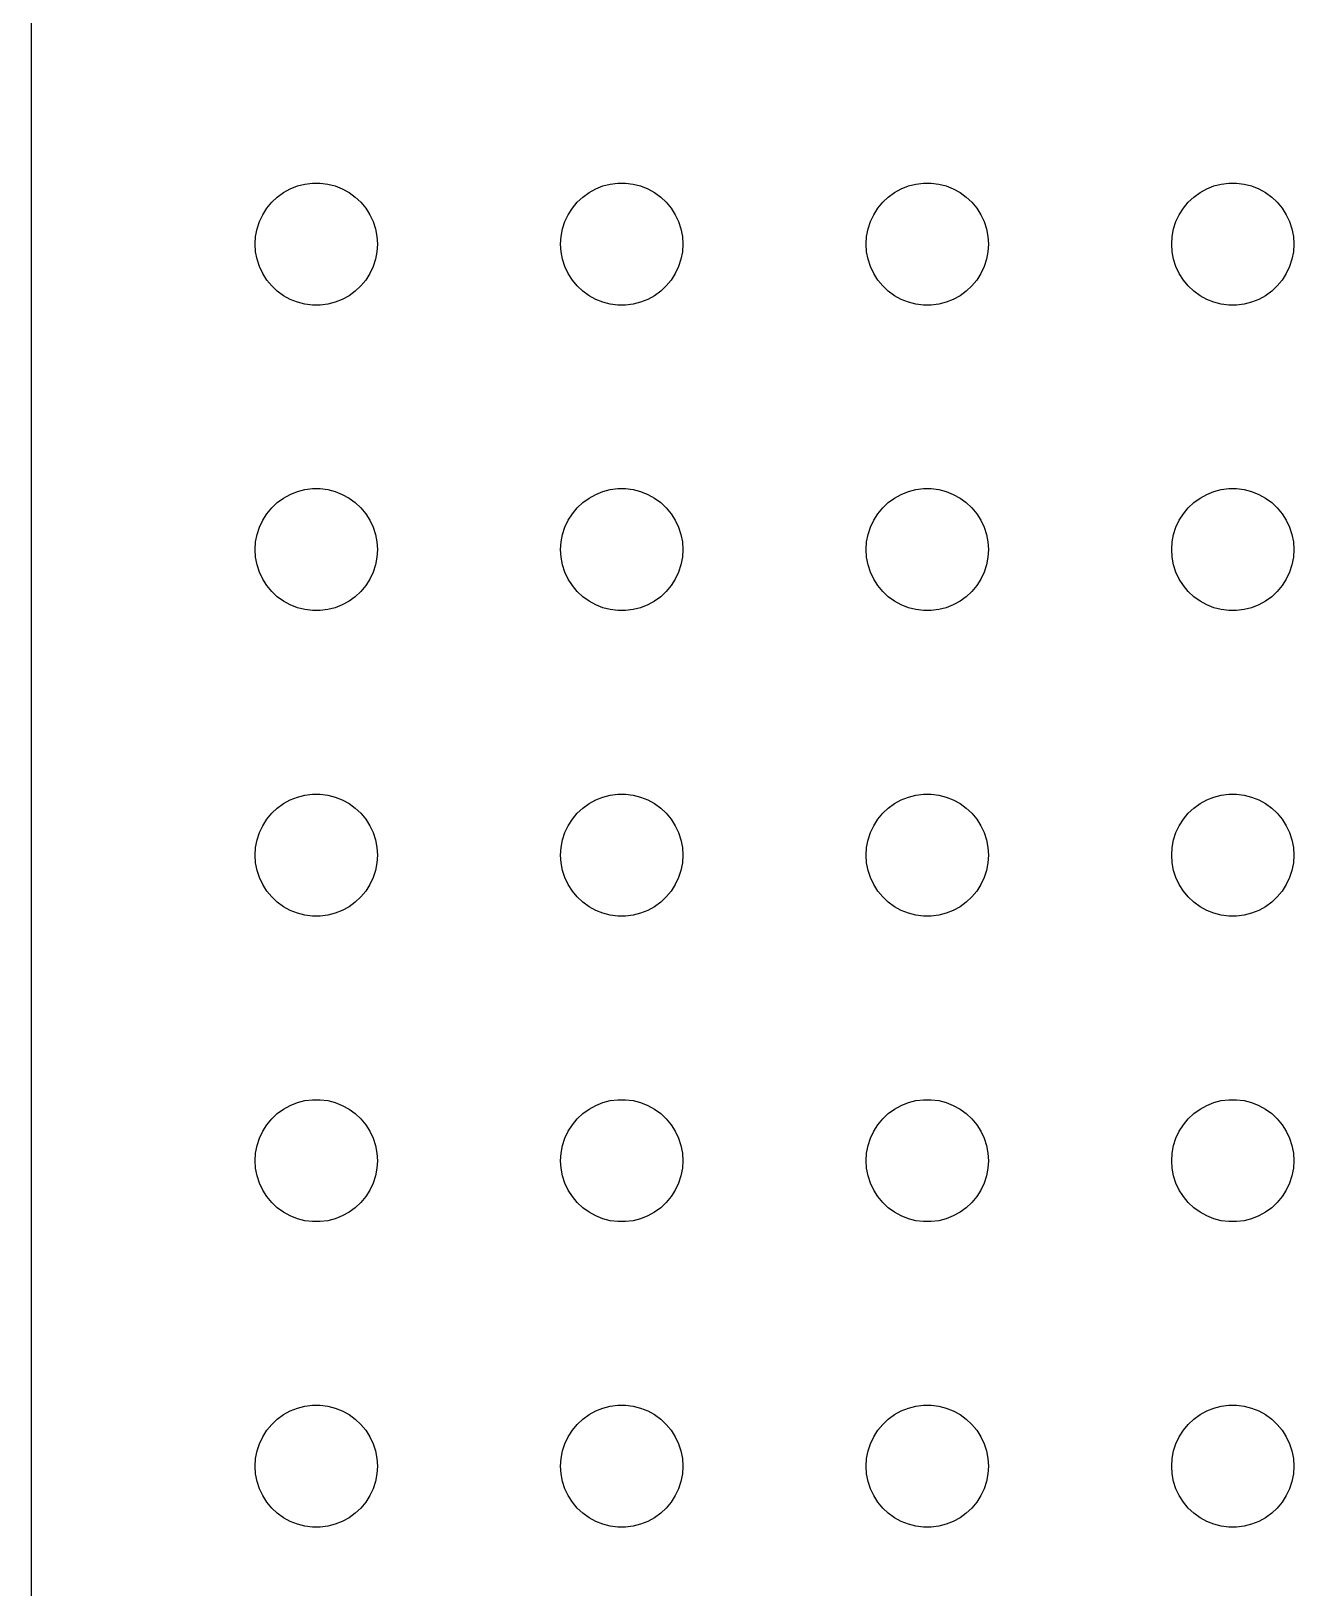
# Model space of a CAD drawing. Header units: metres. Extents: x -74 to 74, y -74 to 74.
# Drawn here: x -74.5 to -43.5, y -2.99 to 35.23 of the extents above; entities that cross this region are included whole.
import ezdxf

# ---------------------------------------------------------------- set-up
doc = ezdxf.new("R2010")
doc.units = ezdxf.units.M

msp = doc.modelspace()

# ---------------------------------------------------------------- linework, layer by layer
for p, q in [((-74.5, 69.5), (-74.5, -69.5)), ((-68.3037, 31.2665), (-68.1387, 31.3572)), ((-68.1387, 31.3572), (-67.9635, 31.4266)), ((-67.9635, 31.4266), (-67.7811, 31.4734)), ((-67.7811, 31.4734), (-67.5942, 31.497)), ((-67.5942, 31.497), (-67.4058, 31.497)), ((-67.4058, 31.497), (-67.2189, 31.4734)), ((-67.2189, 31.4734), (-67.0365, 31.4266)), ((-67.0365, 31.4266), (-66.8613, 31.3572)), ((-66.8613, 31.3572), (-66.6963, 31.2665)), ((-60.8037, 31.2665), (-60.6387, 31.3572)), ((-60.6387, 31.3572), (-60.4635, 31.4266)), ((-60.4635, 31.4266), (-60.2811, 31.4734)), ((-60.2811, 31.4734), (-60.0942, 31.497)), ((-60.0942, 31.497), (-59.9058, 31.497)), ((-59.9058, 31.497), (-59.7189, 31.4734)), ((-59.7189, 31.4734), (-59.5365, 31.4266)), ((-59.5365, 31.4266), (-59.3613, 31.3572)), ((-59.3613, 31.3572), (-59.1963, 31.2665)), ((-53.3037, 31.2665), (-53.1387, 31.3572)), ((-53.1387, 31.3572), (-52.9635, 31.4266)), ((-52.9635, 31.4266), (-52.7811, 31.4734)), ((-52.7811, 31.4734), (-52.5942, 31.497)), ((-52.5942, 31.497), (-52.4058, 31.497)), ((-52.4058, 31.497), (-52.2189, 31.4734)), ((-52.2189, 31.4734), (-52.0365, 31.4266)), ((-52.0365, 31.4266), (-51.8613, 31.3572)), ((-51.8613, 31.3572), (-51.6963, 31.2665)), ((-45.8037, 31.2665), (-45.6387, 31.3572)), ((-45.6387, 31.3572), (-45.4635, 31.4266)), ((-45.4635, 31.4266), (-45.2811, 31.4734)), ((-45.2811, 31.4734), (-45.0942, 31.497)), ((-45.0942, 31.497), (-44.9058, 31.497)), ((-44.9058, 31.497), (-44.7189, 31.4734)), ((-44.7189, 31.4734), (-44.5365, 31.4266)), ((-44.5365, 31.4266), (-44.3613, 31.3572)), ((-44.3613, 31.3572), (-44.1963, 31.2665)), ((-68.7135, 30.8817), (-68.5934, 31.0268)), ((-68.5934, 31.0268), (-68.4561, 31.1558)), ((-68.4561, 31.1558), (-68.3037, 31.2665)), ((-66.6963, 31.2665), (-66.5439, 31.1558)), ((-66.5439, 31.1558), (-66.4065, 31.0268)), ((-66.4065, 31.0268), (-66.2865, 30.8817)), ((-61.2135, 30.8817), (-61.0934, 31.0268)), ((-61.0934, 31.0268), (-60.9561, 31.1558)), ((-60.9561, 31.1558), (-60.8037, 31.2665)), ((-59.1963, 31.2665), (-59.0439, 31.1558)), ((-59.0439, 31.1558), (-58.9065, 31.0268)), ((-58.9065, 31.0268), (-58.7865, 30.8817)), ((-53.7135, 30.8817), (-53.5934, 31.0268)), ((-53.5934, 31.0268), (-53.4561, 31.1558)), ((-53.4561, 31.1558), (-53.3037, 31.2665)), ((-51.6963, 31.2665), (-51.5439, 31.1558)), ((-51.5439, 31.1558), (-51.4065, 31.0268)), ((-51.4065, 31.0268), (-51.2865, 30.8817)), ((-46.2135, 30.8817), (-46.0934, 31.0268)), ((-46.0934, 31.0268), (-45.9561, 31.1558)), ((-45.9561, 31.1558), (-45.8037, 31.2665)), ((-44.1963, 31.2665), (-44.0439, 31.1558)), ((-44.0439, 31.1558), (-43.9065, 31.0268)), ((-43.9065, 31.0268), (-43.7865, 30.8817)), ((-68.8947, 30.5522), (-68.8145, 30.7226)), ((-68.8145, 30.7226), (-68.7135, 30.8817)), ((-66.2865, 30.8817), (-66.1855, 30.7226)), ((-66.1855, 30.7226), (-66.1053, 30.5522)), ((-61.3947, 30.5522), (-61.3145, 30.7226)), ((-61.3145, 30.7226), (-61.2135, 30.8817)), ((-58.7865, 30.8817), (-58.6855, 30.7226)), ((-58.6855, 30.7226), (-58.6053, 30.5522)), ((-53.8947, 30.5522), (-53.8145, 30.7226)), ((-53.8145, 30.7226), (-53.7135, 30.8817)), ((-51.2865, 30.8817), (-51.1855, 30.7226)), ((-51.1855, 30.7226), (-51.1053, 30.5522)), ((-46.3947, 30.5522), (-46.3145, 30.7226)), ((-46.3145, 30.7226), (-46.2135, 30.8817)), ((-43.7865, 30.8817), (-43.6855, 30.7226)), ((-43.6855, 30.7226), (-43.6053, 30.5522)), ((-68.9882, 30.188), (-68.9529, 30.373)), ((-68.9529, 30.373), (-68.8947, 30.5522)), ((-66.1053, 30.5522), (-66.0471, 30.373)), ((-66.0471, 30.373), (-66.0118, 30.188)), ((-61.4882, 30.188), (-61.4529, 30.373)), ((-61.4529, 30.373), (-61.3947, 30.5522)), ((-58.6053, 30.5522), (-58.5471, 30.373)), ((-58.5471, 30.373), (-58.5118, 30.188)), ((-53.9882, 30.188), (-53.9529, 30.373)), ((-53.9529, 30.373), (-53.8947, 30.5522)), ((-51.1053, 30.5522), (-51.0471, 30.373)), ((-51.0471, 30.373), (-51.0118, 30.188)), ((-46.4882, 30.188), (-46.4529, 30.373)), ((-46.4529, 30.373), (-46.3947, 30.5522)), ((-43.6053, 30.5522), (-43.5471, 30.373)), ((-43.5471, 30.373), (-43.5118, 30.188)), ((-69, 30), (-68.9882, 30.188)), ((-68.9882, 29.812), (-69, 30)), ((-68.9529, 29.627), (-68.9882, 29.812)), ((-66.0118, 29.812), (-66.0471, 29.627)), ((-66.0118, 30.188), (-66, 30)), ((-66, 30), (-66.0118, 29.812)), ((-61.5, 30), (-61.4882, 30.188)), ((-61.4882, 29.812), (-61.5, 30)), ((-61.4529, 29.627), (-61.4882, 29.812)), ((-58.5118, 29.812), (-58.5471, 29.627)), ((-58.5118, 30.188), (-58.5, 30)), ((-58.5, 30), (-58.5118, 29.812)), ((-54, 30), (-53.9882, 30.188)), ((-53.9882, 29.812), (-54, 30)), ((-53.9529, 29.627), (-53.9882, 29.812)), ((-51.0118, 29.812), (-51.0471, 29.627)), ((-51.0118, 30.188), (-51, 30)), ((-51, 30), (-51.0118, 29.812)), ((-46.5, 30), (-46.4882, 30.188)), ((-46.4882, 29.812), (-46.5, 30)), ((-46.4529, 29.627), (-46.4882, 29.812)), ((-43.5118, 29.812), (-43.5471, 29.627)), ((-43.5118, 30.188), (-43.5, 30)), ((-43.5, 30), (-43.5118, 29.812)), ((-68.8947, 29.4478), (-68.9529, 29.627)), ((-68.8145, 29.2774), (-68.8947, 29.4478)), ((-66.1053, 29.4478), (-66.1855, 29.2774)), ((-66.0471, 29.627), (-66.1053, 29.4478)), ((-61.3947, 29.4478), (-61.4529, 29.627)), ((-61.3145, 29.2774), (-61.3947, 29.4478)), ((-58.6053, 29.4478), (-58.6855, 29.2774)), ((-58.5471, 29.627), (-58.6053, 29.4478)), ((-53.8947, 29.4478), (-53.9529, 29.627)), ((-53.8145, 29.2774), (-53.8947, 29.4478)), ((-51.1053, 29.4478), (-51.1855, 29.2774)), ((-51.0471, 29.627), (-51.1053, 29.4478)), ((-46.3947, 29.4478), (-46.4529, 29.627)), ((-46.3145, 29.2774), (-46.3947, 29.4478)), ((-43.6053, 29.4478), (-43.6855, 29.2774)), ((-43.5471, 29.627), (-43.6053, 29.4478)), ((-68.7135, 29.1183), (-68.8145, 29.2774)), ((-68.5934, 28.9732), (-68.7135, 29.1183)), ((-66.2865, 29.1183), (-66.4065, 28.9732)), ((-66.1855, 29.2774), (-66.2865, 29.1183)), ((-61.2135, 29.1183), (-61.3145, 29.2774)), ((-61.0934, 28.9732), (-61.2135, 29.1183)), ((-58.7865, 29.1183), (-58.9065, 28.9732)), ((-58.6855, 29.2774), (-58.7865, 29.1183)), ((-53.7135, 29.1183), (-53.8145, 29.2774)), ((-53.5934, 28.9732), (-53.7135, 29.1183)), ((-51.2865, 29.1183), (-51.4065, 28.9732)), ((-51.1855, 29.2774), (-51.2865, 29.1183)), ((-46.2135, 29.1183), (-46.3145, 29.2774)), ((-46.0934, 28.9732), (-46.2135, 29.1183)), ((-43.7865, 29.1183), (-43.9065, 28.9732)), ((-43.6855, 29.2774), (-43.7865, 29.1183)), ((-68.4561, 28.8442), (-68.5934, 28.9732)), ((-68.3037, 28.7335), (-68.4561, 28.8442)), ((-68.1387, 28.6427), (-68.3037, 28.7335)), ((-66.6963, 28.7335), (-66.8613, 28.6427)), ((-66.5439, 28.8442), (-66.6963, 28.7335)), ((-66.4065, 28.9732), (-66.5439, 28.8442)), ((-60.9561, 28.8442), (-61.0934, 28.9732)), ((-60.8037, 28.7335), (-60.9561, 28.8442)), ((-60.6387, 28.6427), (-60.8037, 28.7335)), ((-59.1963, 28.7335), (-59.3613, 28.6427)), ((-59.0439, 28.8442), (-59.1963, 28.7335)), ((-58.9065, 28.9732), (-59.0439, 28.8442)), ((-53.4561, 28.8442), (-53.5934, 28.9732)), ((-53.3037, 28.7335), (-53.4561, 28.8442)), ((-53.1387, 28.6427), (-53.3037, 28.7335)), ((-51.6963, 28.7335), (-51.8613, 28.6427)), ((-51.5439, 28.8442), (-51.6963, 28.7335)), ((-51.4065, 28.9732), (-51.5439, 28.8442)), ((-45.9561, 28.8442), (-46.0934, 28.9732)), ((-45.8037, 28.7335), (-45.9561, 28.8442)), ((-45.6387, 28.6427), (-45.8037, 28.7335)), ((-44.1963, 28.7335), (-44.3613, 28.6427)), ((-44.0439, 28.8442), (-44.1963, 28.7335)), ((-43.9065, 28.9732), (-44.0439, 28.8442)), ((-67.9635, 28.5734), (-68.1387, 28.6427)), ((-67.7811, 28.5266), (-67.9635, 28.5734)), ((-67.5942, 28.503), (-67.7811, 28.5266)), ((-67.4058, 28.503), (-67.5942, 28.503)), ((-67.2189, 28.5266), (-67.4058, 28.503)), ((-67.0365, 28.5734), (-67.2189, 28.5266)), ((-66.8613, 28.6427), (-67.0365, 28.5734)), ((-60.4635, 28.5734), (-60.6387, 28.6427)), ((-60.2811, 28.5266), (-60.4635, 28.5734)), ((-60.0942, 28.503), (-60.2811, 28.5266)), ((-59.9058, 28.503), (-60.0942, 28.503)), ((-59.7189, 28.5266), (-59.9058, 28.503)), ((-59.5365, 28.5734), (-59.7189, 28.5266)), ((-59.3613, 28.6427), (-59.5365, 28.5734)), ((-52.9635, 28.5734), (-53.1387, 28.6427)), ((-52.7811, 28.5266), (-52.9635, 28.5734)), ((-52.5942, 28.503), (-52.7811, 28.5266)), ((-52.4058, 28.503), (-52.5942, 28.503)), ((-52.2189, 28.5266), (-52.4058, 28.503)), ((-52.0365, 28.5734), (-52.2189, 28.5266)), ((-51.8613, 28.6427), (-52.0365, 28.5734)), ((-45.4635, 28.5734), (-45.6387, 28.6427)), ((-45.2811, 28.5266), (-45.4635, 28.5734)), ((-45.0942, 28.503), (-45.2811, 28.5266)), ((-44.9058, 28.503), (-45.0942, 28.503)), ((-44.7189, 28.5266), (-44.9058, 28.503)), ((-44.5365, 28.5734), (-44.7189, 28.5266)), ((-44.3613, 28.6427), (-44.5365, 28.5734)), ((-68.4561, 23.6558), (-68.3037, 23.7665)), ((-68.3037, 23.7665), (-68.1387, 23.8572)), ((-68.1387, 23.8572), (-67.9635, 23.9266)), ((-67.9635, 23.9266), (-67.7811, 23.9734)), ((-67.7811, 23.9734), (-67.5942, 23.997)), ((-67.5942, 23.997), (-67.4058, 23.997)), ((-67.4058, 23.997), (-67.2189, 23.9734)), ((-67.2189, 23.9734), (-67.0365, 23.9266)), ((-67.0365, 23.9266), (-66.8613, 23.8572)), ((-66.8613, 23.8572), (-66.6963, 23.7665)), ((-66.6963, 23.7665), (-66.5439, 23.6558)), ((-60.9561, 23.6558), (-60.8037, 23.7665)), ((-60.8037, 23.7665), (-60.6387, 23.8572)), ((-60.6387, 23.8572), (-60.4635, 23.9266)), ((-60.4635, 23.9266), (-60.2811, 23.9734)), ((-60.2811, 23.9734), (-60.0942, 23.997)), ((-60.0942, 23.997), (-59.9058, 23.997)), ((-59.9058, 23.997), (-59.7189, 23.9734)), ((-59.7189, 23.9734), (-59.5365, 23.9266)), ((-59.5365, 23.9266), (-59.3613, 23.8572)), ((-59.3613, 23.8572), (-59.1963, 23.7665)), ((-59.1963, 23.7665), (-59.0439, 23.6558)), ((-53.4561, 23.6558), (-53.3037, 23.7665)), ((-53.3037, 23.7665), (-53.1387, 23.8572)), ((-53.1387, 23.8572), (-52.9635, 23.9266)), ((-52.9635, 23.9266), (-52.7811, 23.9734)), ((-52.7811, 23.9734), (-52.5942, 23.997)), ((-52.5942, 23.997), (-52.4058, 23.997)), ((-52.4058, 23.997), (-52.2189, 23.9734)), ((-52.2189, 23.9734), (-52.0365, 23.9266)), ((-52.0365, 23.9266), (-51.8613, 23.8572)), ((-51.8613, 23.8572), (-51.6963, 23.7665)), ((-51.6963, 23.7665), (-51.5439, 23.6558)), ((-45.9561, 23.6558), (-45.8037, 23.7665)), ((-45.8037, 23.7665), (-45.6387, 23.8572)), ((-45.6387, 23.8572), (-45.4635, 23.9266)), ((-45.4635, 23.9266), (-45.2811, 23.9734)), ((-45.2811, 23.9734), (-45.0942, 23.997)), ((-45.0942, 23.997), (-44.9058, 23.997)), ((-44.9058, 23.997), (-44.7189, 23.9734)), ((-44.7189, 23.9734), (-44.5365, 23.9266)), ((-44.5365, 23.9266), (-44.3613, 23.8572)), ((-44.3613, 23.8572), (-44.1963, 23.7665)), ((-44.1963, 23.7665), (-44.0439, 23.6558)), ((-68.8145, 23.2226), (-68.7135, 23.3817)), ((-68.7135, 23.3817), (-68.5934, 23.5268)), ((-68.5934, 23.5268), (-68.4561, 23.6558)), ((-66.5439, 23.6558), (-66.4065, 23.5268)), ((-66.4065, 23.5268), (-66.2865, 23.3817)), ((-66.2865, 23.3817), (-66.1855, 23.2226)), ((-61.3145, 23.2226), (-61.2135, 23.3817)), ((-61.2135, 23.3817), (-61.0934, 23.5268)), ((-61.0934, 23.5268), (-60.9561, 23.6558)), ((-59.0439, 23.6558), (-58.9065, 23.5268)), ((-58.9065, 23.5268), (-58.7865, 23.3817)), ((-58.7865, 23.3817), (-58.6855, 23.2226)), ((-53.8145, 23.2226), (-53.7135, 23.3817)), ((-53.7135, 23.3817), (-53.5934, 23.5268)), ((-53.5934, 23.5268), (-53.4561, 23.6558)), ((-51.5439, 23.6558), (-51.4065, 23.5268)), ((-51.4065, 23.5268), (-51.2865, 23.3817)), ((-51.2865, 23.3817), (-51.1855, 23.2226)), ((-46.3145, 23.2226), (-46.2135, 23.3817)), ((-46.2135, 23.3817), (-46.0934, 23.5268)), ((-46.0934, 23.5268), (-45.9561, 23.6558)), ((-44.0439, 23.6558), (-43.9065, 23.5268)), ((-43.9065, 23.5268), (-43.7865, 23.3817)), ((-43.7865, 23.3817), (-43.6855, 23.2226)), ((-68.9529, 22.873), (-68.8947, 23.0522)), ((-68.8947, 23.0522), (-68.8145, 23.2226)), ((-66.1855, 23.2226), (-66.1053, 23.0522)), ((-66.1053, 23.0522), (-66.0471, 22.873)), ((-61.4529, 22.873), (-61.3947, 23.0522)), ((-61.3947, 23.0522), (-61.3145, 23.2226)), ((-58.6855, 23.2226), (-58.6053, 23.0522)), ((-58.6053, 23.0522), (-58.5471, 22.873)), ((-53.9529, 22.873), (-53.8947, 23.0522)), ((-53.8947, 23.0522), (-53.8145, 23.2226)), ((-51.1855, 23.2226), (-51.1053, 23.0522)), ((-51.1053, 23.0522), (-51.0471, 22.873)), ((-46.4529, 22.873), (-46.3947, 23.0522)), ((-46.3947, 23.0522), (-46.3145, 23.2226)), ((-43.6855, 23.2226), (-43.6053, 23.0522)), ((-43.6053, 23.0522), (-43.5471, 22.873)), ((-69, 22.5), (-68.9882, 22.688)), ((-68.9882, 22.688), (-68.9529, 22.873)), ((-66.0471, 22.873), (-66.0118, 22.688)), ((-66.0118, 22.688), (-66, 22.5)), ((-61.5, 22.5), (-61.4882, 22.688)), ((-61.4882, 22.688), (-61.4529, 22.873)), ((-58.5471, 22.873), (-58.5118, 22.688)), ((-58.5118, 22.688), (-58.5, 22.5)), ((-54, 22.5), (-53.9882, 22.688)), ((-53.9882, 22.688), (-53.9529, 22.873)), ((-51.0471, 22.873), (-51.0118, 22.688)), ((-51.0118, 22.688), (-51, 22.5)), ((-46.5, 22.5), (-46.4882, 22.688)), ((-46.4882, 22.688), (-46.4529, 22.873)), ((-43.5471, 22.873), (-43.5118, 22.688)), ((-43.5118, 22.688), (-43.5, 22.5)), ((-68.9882, 22.312), (-69, 22.5)), ((-68.9529, 22.127), (-68.9882, 22.312)), ((-66.0118, 22.312), (-66.0471, 22.127)), ((-66, 22.5), (-66.0118, 22.312)), ((-61.4882, 22.312), (-61.5, 22.5)), ((-61.4529, 22.127), (-61.4882, 22.312)), ((-58.5118, 22.312), (-58.5471, 22.127)), ((-58.5, 22.5), (-58.5118, 22.312)), ((-53.9882, 22.312), (-54, 22.5)), ((-53.9529, 22.127), (-53.9882, 22.312)), ((-51.0118, 22.312), (-51.0471, 22.127)), ((-51, 22.5), (-51.0118, 22.312)), ((-46.4882, 22.312), (-46.5, 22.5)), ((-46.4529, 22.127), (-46.4882, 22.312)), ((-43.5118, 22.312), (-43.5471, 22.127)), ((-43.5, 22.5), (-43.5118, 22.312)), ((-68.8947, 21.9478), (-68.9529, 22.127)), ((-68.8145, 21.7774), (-68.8947, 21.9478)), ((-66.1053, 21.9478), (-66.1855, 21.7774)), ((-66.0471, 22.127), (-66.1053, 21.9478)), ((-61.3947, 21.9478), (-61.4529, 22.127)), ((-61.3145, 21.7774), (-61.3947, 21.9478)), ((-58.6053, 21.9478), (-58.6855, 21.7774)), ((-58.5471, 22.127), (-58.6053, 21.9478)), ((-53.8947, 21.9478), (-53.9529, 22.127)), ((-53.8145, 21.7774), (-53.8947, 21.9478)), ((-51.1053, 21.9478), (-51.1855, 21.7774)), ((-51.0471, 22.127), (-51.1053, 21.9478)), ((-46.3947, 21.9478), (-46.4529, 22.127)), ((-46.3145, 21.7774), (-46.3947, 21.9478)), ((-43.6053, 21.9478), (-43.6855, 21.7774)), ((-43.5471, 22.127), (-43.6053, 21.9478)), ((-68.7135, 21.6183), (-68.8145, 21.7774)), ((-68.5934, 21.4732), (-68.7135, 21.6183)), ((-68.4561, 21.3442), (-68.5934, 21.4732)), ((-66.4065, 21.4732), (-66.5439, 21.3442)), ((-66.2865, 21.6183), (-66.4065, 21.4732)), ((-66.1855, 21.7774), (-66.2865, 21.6183)), ((-61.2135, 21.6183), (-61.3145, 21.7774)), ((-61.0934, 21.4732), (-61.2135, 21.6183)), ((-60.9561, 21.3442), (-61.0934, 21.4732)), ((-58.9065, 21.4732), (-59.0439, 21.3442)), ((-58.7865, 21.6183), (-58.9065, 21.4732)), ((-58.6855, 21.7774), (-58.7865, 21.6183)), ((-53.7135, 21.6183), (-53.8145, 21.7774)), ((-53.5934, 21.4732), (-53.7135, 21.6183)), ((-53.4561, 21.3442), (-53.5934, 21.4732)), ((-51.4065, 21.4732), (-51.5439, 21.3442)), ((-51.2865, 21.6183), (-51.4065, 21.4732)), ((-51.1855, 21.7774), (-51.2865, 21.6183)), ((-46.2135, 21.6183), (-46.3145, 21.7774)), ((-46.0934, 21.4732), (-46.2135, 21.6183)), ((-45.9561, 21.3442), (-46.0934, 21.4732)), ((-43.9065, 21.4732), (-44.0439, 21.3442)), ((-43.7865, 21.6183), (-43.9065, 21.4732)), ((-43.6855, 21.7774), (-43.7865, 21.6183)), ((-68.3037, 21.2335), (-68.4561, 21.3442)), ((-68.1387, 21.1427), (-68.3037, 21.2335)), ((-67.9635, 21.0734), (-68.1387, 21.1427)), ((-67.7811, 21.0266), (-67.9635, 21.0734)), ((-67.5942, 21.003), (-67.7811, 21.0266)), ((-67.2189, 21.0266), (-67.4058, 21.003)), ((-67.0365, 21.0734), (-67.2189, 21.0266)), ((-66.8613, 21.1427), (-67.0365, 21.0734)), ((-66.6963, 21.2335), (-66.8613, 21.1427)), ((-66.5439, 21.3442), (-66.6963, 21.2335)), ((-60.8037, 21.2335), (-60.9561, 21.3442)), ((-60.6387, 21.1427), (-60.8037, 21.2335)), ((-60.4635, 21.0734), (-60.6387, 21.1427)), ((-60.2811, 21.0266), (-60.4635, 21.0734)), ((-60.0942, 21.003), (-60.2811, 21.0266)), ((-59.7189, 21.0266), (-59.9058, 21.003)), ((-59.5365, 21.0734), (-59.7189, 21.0266)), ((-59.3613, 21.1427), (-59.5365, 21.0734)), ((-59.1963, 21.2335), (-59.3613, 21.1427)), ((-59.0439, 21.3442), (-59.1963, 21.2335)), ((-53.3037, 21.2335), (-53.4561, 21.3442)), ((-53.1387, 21.1427), (-53.3037, 21.2335)), ((-52.9635, 21.0734), (-53.1387, 21.1427)), ((-52.7811, 21.0266), (-52.9635, 21.0734)), ((-52.5942, 21.003), (-52.7811, 21.0266)), ((-52.2189, 21.0266), (-52.4058, 21.003)), ((-52.0365, 21.0734), (-52.2189, 21.0266)), ((-51.8613, 21.1427), (-52.0365, 21.0734)), ((-51.6963, 21.2335), (-51.8613, 21.1427)), ((-51.5439, 21.3442), (-51.6963, 21.2335)), ((-45.8037, 21.2335), (-45.9561, 21.3442)), ((-45.6387, 21.1427), (-45.8037, 21.2335)), ((-45.4635, 21.0734), (-45.6387, 21.1427)), ((-45.2811, 21.0266), (-45.4635, 21.0734)), ((-45.0942, 21.003), (-45.2811, 21.0266)), ((-44.7189, 21.0266), (-44.9058, 21.003)), ((-44.5365, 21.0734), (-44.7189, 21.0266)), ((-44.3613, 21.1427), (-44.5365, 21.0734)), ((-44.1963, 21.2335), (-44.3613, 21.1427)), ((-44.0439, 21.3442), (-44.1963, 21.2335)), ((-67.4058, 21.003), (-67.5942, 21.003)), ((-59.9058, 21.003), (-60.0942, 21.003)), ((-52.4058, 21.003), (-52.5942, 21.003)), ((-44.9058, 21.003), (-45.0942, 21.003)), ((-67.9635, 16.4266), (-67.7811, 16.4734)), ((-67.7811, 16.4734), (-67.5942, 16.497)), ((-67.5942, 16.497), (-67.4058, 16.497)), ((-67.4058, 16.497), (-67.2189, 16.4734)), ((-67.2189, 16.4734), (-67.0365, 16.4266)), ((-60.4635, 16.4266), (-60.2811, 16.4734)), ((-60.2811, 16.4734), (-60.0942, 16.497)), ((-60.0942, 16.497), (-59.9058, 16.497)), ((-59.9058, 16.497), (-59.7189, 16.4734)), ((-59.7189, 16.4734), (-59.5365, 16.4266)), ((-52.9635, 16.4266), (-52.7811, 16.4734)), ((-52.7811, 16.4734), (-52.5942, 16.497)), ((-52.5942, 16.497), (-52.4058, 16.497)), ((-52.4058, 16.497), (-52.2189, 16.4734)), ((-52.2189, 16.4734), (-52.0365, 16.4266)), ((-45.4635, 16.4266), (-45.2811, 16.4734)), ((-45.2811, 16.4734), (-45.0942, 16.497)), ((-45.0942, 16.497), (-44.9058, 16.497)), ((-44.9058, 16.497), (-44.7189, 16.4734)), ((-44.7189, 16.4734), (-44.5365, 16.4266)), ((-68.5934, 16.0268), (-68.4561, 16.1558)), ((-68.4561, 16.1558), (-68.3037, 16.2665)), ((-68.3037, 16.2665), (-68.1387, 16.3572)), ((-68.1387, 16.3572), (-67.9635, 16.4266)), ((-67.0365, 16.4266), (-66.8613, 16.3572)), ((-66.8613, 16.3572), (-66.6963, 16.2665)), ((-66.6963, 16.2665), (-66.5439, 16.1558)), ((-66.5439, 16.1558), (-66.4065, 16.0268)), ((-61.0934, 16.0268), (-60.9561, 16.1558)), ((-60.9561, 16.1558), (-60.8037, 16.2665)), ((-60.8037, 16.2665), (-60.6387, 16.3572)), ((-60.6387, 16.3572), (-60.4635, 16.4266)), ((-59.5365, 16.4266), (-59.3613, 16.3572)), ((-59.3613, 16.3572), (-59.1963, 16.2665)), ((-59.1963, 16.2665), (-59.0439, 16.1558)), ((-59.0439, 16.1558), (-58.9065, 16.0268)), ((-53.5934, 16.0268), (-53.4561, 16.1558)), ((-53.4561, 16.1558), (-53.3037, 16.2665)), ((-53.3037, 16.2665), (-53.1387, 16.3572)), ((-53.1387, 16.3572), (-52.9635, 16.4266)), ((-52.0365, 16.4266), (-51.8613, 16.3572)), ((-51.8613, 16.3572), (-51.6963, 16.2665)), ((-51.6963, 16.2665), (-51.5439, 16.1558)), ((-51.5439, 16.1558), (-51.4065, 16.0268)), ((-46.0934, 16.0268), (-45.9561, 16.1558)), ((-45.9561, 16.1558), (-45.8037, 16.2665)), ((-45.8037, 16.2665), (-45.6387, 16.3572)), ((-45.6387, 16.3572), (-45.4635, 16.4266)), ((-44.5365, 16.4266), (-44.3613, 16.3572)), ((-44.3613, 16.3572), (-44.1963, 16.2665)), ((-44.1963, 16.2665), (-44.0439, 16.1558)), ((-44.0439, 16.1558), (-43.9065, 16.0268)), ((-68.8947, 15.5522), (-68.8145, 15.7226)), ((-68.8145, 15.7226), (-68.7135, 15.8817)), ((-68.7135, 15.8817), (-68.5934, 16.0268)), ((-66.4065, 16.0268), (-66.2865, 15.8817)), ((-66.2865, 15.8817), (-66.1855, 15.7226)), ((-66.1855, 15.7226), (-66.1053, 15.5522)), ((-61.3947, 15.5522), (-61.3145, 15.7226)), ((-61.3145, 15.7226), (-61.2135, 15.8817)), ((-61.2135, 15.8817), (-61.0934, 16.0268)), ((-58.9065, 16.0268), (-58.7865, 15.8817)), ((-58.7865, 15.8817), (-58.6855, 15.7226)), ((-58.6855, 15.7226), (-58.6053, 15.5522)), ((-53.8947, 15.5522), (-53.8145, 15.7226)), ((-53.8145, 15.7226), (-53.7135, 15.8817)), ((-53.7135, 15.8817), (-53.5934, 16.0268)), ((-51.4065, 16.0268), (-51.2865, 15.8817)), ((-51.2865, 15.8817), (-51.1855, 15.7226)), ((-51.1855, 15.7226), (-51.1053, 15.5522)), ((-46.3947, 15.5522), (-46.3145, 15.7226)), ((-46.3145, 15.7226), (-46.2135, 15.8817)), ((-46.2135, 15.8817), (-46.0934, 16.0268)), ((-43.9065, 16.0268), (-43.7865, 15.8817)), ((-43.7865, 15.8817), (-43.6855, 15.7226)), ((-43.6855, 15.7226), (-43.6053, 15.5522)), ((-68.9882, 15.188), (-68.9529, 15.373)), ((-68.9529, 15.373), (-68.8947, 15.5522)), ((-66.1053, 15.5522), (-66.0471, 15.373)), ((-66.0471, 15.373), (-66.0118, 15.188)), ((-61.4882, 15.188), (-61.4529, 15.373)), ((-61.4529, 15.373), (-61.3947, 15.5522)), ((-58.6053, 15.5522), (-58.5471, 15.373)), ((-58.5471, 15.373), (-58.5118, 15.188)), ((-53.9882, 15.188), (-53.9529, 15.373)), ((-53.9529, 15.373), (-53.8947, 15.5522)), ((-51.1053, 15.5522), (-51.0471, 15.373)), ((-51.0471, 15.373), (-51.0118, 15.188)), ((-46.4882, 15.188), (-46.4529, 15.373)), ((-46.4529, 15.373), (-46.3947, 15.5522)), ((-43.6053, 15.5522), (-43.5471, 15.373)), ((-43.5471, 15.373), (-43.5118, 15.188)), ((-69, 15), (-68.9882, 15.188)), ((-68.9882, 14.812), (-69, 15)), ((-66.0118, 15.188), (-66, 15)), ((-66, 15), (-66.0118, 14.812)), ((-61.5, 15), (-61.4882, 15.188)), ((-61.4882, 14.812), (-61.5, 15)), ((-58.5118, 15.188), (-58.5, 15)), ((-58.5, 15), (-58.5118, 14.812)), ((-54, 15), (-53.9882, 15.188)), ((-53.9882, 14.812), (-54, 15)), ((-51.0118, 15.188), (-51, 15)), ((-51, 15), (-51.0118, 14.812)), ((-46.5, 15), (-46.4882, 15.188)), ((-46.4882, 14.812), (-46.5, 15)), ((-43.5118, 15.188), (-43.5, 15)), ((-43.5, 15), (-43.5118, 14.812)), ((-68.9529, 14.627), (-68.9882, 14.812)), ((-68.8947, 14.4478), (-68.9529, 14.627)), ((-66.0471, 14.627), (-66.1053, 14.4478)), ((-66.0118, 14.812), (-66.0471, 14.627)), ((-61.4529, 14.627), (-61.4882, 14.812)), ((-61.3947, 14.4478), (-61.4529, 14.627)), ((-58.5471, 14.627), (-58.6053, 14.4478)), ((-58.5118, 14.812), (-58.5471, 14.627)), ((-53.9529, 14.627), (-53.9882, 14.812)), ((-53.8947, 14.4478), (-53.9529, 14.627)), ((-51.0471, 14.627), (-51.1053, 14.4478)), ((-51.0118, 14.812), (-51.0471, 14.627)), ((-46.4529, 14.627), (-46.4882, 14.812)), ((-46.3947, 14.4478), (-46.4529, 14.627)), ((-43.5471, 14.627), (-43.6053, 14.4478)), ((-43.5118, 14.812), (-43.5471, 14.627)), ((-68.8145, 14.2774), (-68.8947, 14.4478)), ((-68.7135, 14.1183), (-68.8145, 14.2774)), ((-66.1855, 14.2774), (-66.2865, 14.1183)), ((-66.1053, 14.4478), (-66.1855, 14.2774)), ((-61.3145, 14.2774), (-61.3947, 14.4478)), ((-61.2135, 14.1183), (-61.3145, 14.2774)), ((-58.6855, 14.2774), (-58.7865, 14.1183)), ((-58.6053, 14.4478), (-58.6855, 14.2774)), ((-53.8145, 14.2774), (-53.8947, 14.4478)), ((-53.7135, 14.1183), (-53.8145, 14.2774)), ((-51.1855, 14.2774), (-51.2865, 14.1183)), ((-51.1053, 14.4478), (-51.1855, 14.2774)), ((-46.3145, 14.2774), (-46.3947, 14.4478)), ((-46.2135, 14.1183), (-46.3145, 14.2774)), ((-43.6855, 14.2774), (-43.7865, 14.1183)), ((-43.6053, 14.4478), (-43.6855, 14.2774)), ((-68.5934, 13.9732), (-68.7135, 14.1183)), ((-68.4561, 13.8442), (-68.5934, 13.9732)), ((-68.3037, 13.7335), (-68.4561, 13.8442)), ((-66.5439, 13.8442), (-66.6963, 13.7335)), ((-66.4065, 13.9732), (-66.5439, 13.8442)), ((-66.2865, 14.1183), (-66.4065, 13.9732)), ((-61.0934, 13.9732), (-61.2135, 14.1183)), ((-60.9561, 13.8442), (-61.0934, 13.9732)), ((-60.8037, 13.7335), (-60.9561, 13.8442)), ((-59.0439, 13.8442), (-59.1963, 13.7335)), ((-58.9065, 13.9732), (-59.0439, 13.8442)), ((-58.7865, 14.1183), (-58.9065, 13.9732)), ((-53.5934, 13.9732), (-53.7135, 14.1183)), ((-53.4561, 13.8442), (-53.5934, 13.9732)), ((-53.3037, 13.7335), (-53.4561, 13.8442)), ((-51.5439, 13.8442), (-51.6963, 13.7335)), ((-51.4065, 13.9732), (-51.5439, 13.8442)), ((-51.2865, 14.1183), (-51.4065, 13.9732)), ((-46.0934, 13.9732), (-46.2135, 14.1183)), ((-45.9561, 13.8442), (-46.0934, 13.9732)), ((-45.8037, 13.7335), (-45.9561, 13.8442)), ((-44.0439, 13.8442), (-44.1963, 13.7335)), ((-43.9065, 13.9732), (-44.0439, 13.8442)), ((-43.7865, 14.1183), (-43.9065, 13.9732)), ((-68.1387, 13.6427), (-68.3037, 13.7335)), ((-67.9635, 13.5734), (-68.1387, 13.6427)), ((-67.7811, 13.5266), (-67.9635, 13.5734)), ((-67.5942, 13.5029), (-67.7811, 13.5266)), ((-67.4058, 13.5029), (-67.5942, 13.5029)), ((-67.2189, 13.5266), (-67.4058, 13.5029)), ((-67.0365, 13.5734), (-67.2189, 13.5266)), ((-66.8613, 13.6427), (-67.0365, 13.5734)), ((-66.6963, 13.7335), (-66.8613, 13.6427)), ((-60.6387, 13.6427), (-60.8037, 13.7335)), ((-60.4635, 13.5734), (-60.6387, 13.6427)), ((-60.2811, 13.5266), (-60.4635, 13.5734)), ((-60.0942, 13.5029), (-60.2811, 13.5266)), ((-59.9058, 13.5029), (-60.0942, 13.5029)), ((-59.7189, 13.5266), (-59.9058, 13.5029)), ((-59.5365, 13.5734), (-59.7189, 13.5266)), ((-59.3613, 13.6427), (-59.5365, 13.5734)), ((-59.1963, 13.7335), (-59.3613, 13.6427)), ((-53.1387, 13.6427), (-53.3037, 13.7335)), ((-52.9635, 13.5734), (-53.1387, 13.6427)), ((-52.7811, 13.5266), (-52.9635, 13.5734)), ((-52.5942, 13.5029), (-52.7811, 13.5266)), ((-52.4058, 13.5029), (-52.5942, 13.5029)), ((-52.2189, 13.5266), (-52.4058, 13.5029)), ((-52.0365, 13.5734), (-52.2189, 13.5266)), ((-51.8613, 13.6427), (-52.0365, 13.5734)), ((-51.6963, 13.7335), (-51.8613, 13.6427)), ((-45.6387, 13.6427), (-45.8037, 13.7335)), ((-45.4635, 13.5734), (-45.6387, 13.6427)), ((-45.2811, 13.5266), (-45.4635, 13.5734)), ((-45.0942, 13.5029), (-45.2811, 13.5266)), ((-44.9058, 13.5029), (-45.0942, 13.5029)), ((-44.7189, 13.5266), (-44.9058, 13.5029)), ((-44.5365, 13.5734), (-44.7189, 13.5266)), ((-44.3613, 13.6427), (-44.5365, 13.5734)), ((-44.1963, 13.7335), (-44.3613, 13.6427)), ((-68.3037, 8.76648), (-68.1387, 8.85724)), ((-68.1387, 8.85724), (-67.9635, 8.92657)), ((-67.9635, 8.92657), (-67.7811, 8.97342)), ((-67.7811, 8.97342), (-67.5942, 8.99704)), ((-67.5942, 8.99704), (-67.4058, 8.99704)), ((-67.4058, 8.99704), (-67.2189, 8.97342)), ((-67.2189, 8.97342), (-67.0365, 8.92657)), ((-67.0365, 8.92657), (-66.8613, 8.85724)), ((-66.8613, 8.85724), (-66.6963, 8.76648)), ((-60.8037, 8.76648), (-60.6387, 8.85724)), ((-60.6387, 8.85724), (-60.4635, 8.92657)), ((-60.4635, 8.92657), (-60.2811, 8.97342)), ((-60.2811, 8.97342), (-60.0942, 8.99704)), ((-60.0942, 8.99704), (-59.9058, 8.99704)), ((-59.9058, 8.99704), (-59.7189, 8.97342)), ((-59.7189, 8.97342), (-59.5365, 8.92657)), ((-59.5365, 8.92657), (-59.3613, 8.85724)), ((-59.3613, 8.85724), (-59.1963, 8.76648)), ((-53.3037, 8.76648), (-53.1387, 8.85724)), ((-53.1387, 8.85724), (-52.9635, 8.92657)), ((-52.9635, 8.92657), (-52.7811, 8.97342)), ((-52.7811, 8.97342), (-52.5942, 8.99704)), ((-52.5942, 8.99704), (-52.4058, 8.99704)), ((-52.4058, 8.99704), (-52.2189, 8.97342)), ((-52.2189, 8.97342), (-52.0365, 8.92657)), ((-52.0365, 8.92657), (-51.8613, 8.85724)), ((-51.8613, 8.85724), (-51.6963, 8.76648)), ((-45.8037, 8.76648), (-45.6387, 8.85724)), ((-45.6387, 8.85724), (-45.4635, 8.92657)), ((-45.4635, 8.92657), (-45.2811, 8.97342)), ((-45.2811, 8.97342), (-45.0942, 8.99704)), ((-45.0942, 8.99704), (-44.9058, 8.99704)), ((-44.9058, 8.99704), (-44.7189, 8.97342)), ((-44.7189, 8.97342), (-44.5365, 8.92657)), ((-44.5365, 8.92657), (-44.3613, 8.85724)), ((-44.3613, 8.85724), (-44.1963, 8.76648)), ((-68.7135, 8.38167), (-68.5934, 8.52681)), ((-68.5934, 8.52681), (-68.4561, 8.65576)), ((-68.4561, 8.65576), (-68.3037, 8.76648)), ((-66.6963, 8.76648), (-66.5439, 8.65576)), ((-66.5439, 8.65576), (-66.4065, 8.52681)), ((-66.4065, 8.52681), (-66.2865, 8.38167)), ((-61.2135, 8.38167), (-61.0934, 8.52681)), ((-61.0934, 8.52681), (-60.9561, 8.65576)), ((-60.9561, 8.65576), (-60.8037, 8.76648)), ((-59.1963, 8.76648), (-59.0439, 8.65576)), ((-59.0439, 8.65576), (-58.9065, 8.52681)), ((-58.9065, 8.52681), (-58.7865, 8.38167)), ((-53.7135, 8.38167), (-53.5934, 8.52681)), ((-53.5934, 8.52681), (-53.4561, 8.65576)), ((-53.4561, 8.65576), (-53.3037, 8.76648)), ((-51.6963, 8.76648), (-51.5439, 8.65576)), ((-51.5439, 8.65576), (-51.4065, 8.52681)), ((-51.4065, 8.52681), (-51.2865, 8.38167)), ((-46.2135, 8.38167), (-46.0934, 8.52681)), ((-46.0934, 8.52681), (-45.9561, 8.65576)), ((-45.9561, 8.65576), (-45.8037, 8.76648)), ((-44.1963, 8.76648), (-44.0439, 8.65576)), ((-44.0439, 8.65576), (-43.9065, 8.52681)), ((-43.9065, 8.52681), (-43.7865, 8.38167)), ((-68.9529, 7.87303), (-68.8947, 8.05219)), ((-68.8947, 8.05219), (-68.8145, 8.22263)), ((-68.8145, 8.22263), (-68.7135, 8.38167)), ((-66.2865, 8.38167), (-66.1855, 8.22263)), ((-66.1855, 8.22263), (-66.1053, 8.05219)), ((-66.1053, 8.05219), (-66.0471, 7.87303)), ((-61.4529, 7.87303), (-61.3947, 8.05219)), ((-61.3947, 8.05219), (-61.3145, 8.22263)), ((-61.3145, 8.22263), (-61.2135, 8.38167)), ((-58.7865, 8.38167), (-58.6855, 8.22263)), ((-58.6855, 8.22263), (-58.6053, 8.05219)), ((-58.6053, 8.05219), (-58.5471, 7.87303)), ((-53.9529, 7.87303), (-53.8947, 8.05219)), ((-53.8947, 8.05219), (-53.8145, 8.22263)), ((-53.8145, 8.22263), (-53.7135, 8.38167)), ((-51.2865, 8.38167), (-51.1855, 8.22263)), ((-51.1855, 8.22263), (-51.1053, 8.05219)), ((-51.1053, 8.05219), (-51.0471, 7.87303)), ((-46.4529, 7.87303), (-46.3947, 8.05219)), ((-46.3947, 8.05219), (-46.3145, 8.22263)), ((-46.3145, 8.22263), (-46.2135, 8.38167)), ((-43.7865, 8.38167), (-43.6855, 8.22263)), ((-43.6855, 8.22263), (-43.6053, 8.05219)), ((-43.6053, 8.05219), (-43.5471, 7.87303)), ((-69, 7.5), (-68.9882, 7.68799)), ((-68.9882, 7.68799), (-68.9529, 7.87303)), ((-66.0471, 7.87303), (-66.0118, 7.68799)), ((-66.0118, 7.68799), (-66, 7.5)), ((-61.5, 7.5), (-61.4882, 7.68799)), ((-61.4882, 7.68799), (-61.4529, 7.87303)), ((-58.5471, 7.87303), (-58.5118, 7.68799)), ((-58.5118, 7.68799), (-58.5, 7.5)), ((-54, 7.5), (-53.9882, 7.68799)), ((-53.9882, 7.68799), (-53.9529, 7.87303)), ((-51.0471, 7.87303), (-51.0118, 7.68799)), ((-51.0118, 7.68799), (-51, 7.5)), ((-46.5, 7.5), (-46.4882, 7.68799)), ((-46.4882, 7.68799), (-46.4529, 7.87303)), ((-43.5471, 7.87303), (-43.5118, 7.68799)), ((-43.5118, 7.68799), (-43.5, 7.5)), ((-68.9882, 7.312), (-69, 7.5)), ((-68.9529, 7.12695), (-68.9882, 7.312)), ((-66.0118, 7.312), (-66.0471, 7.12695)), ((-66, 7.5), (-66.0118, 7.312)), ((-61.4882, 7.312), (-61.5, 7.5)), ((-61.4529, 7.12695), (-61.4882, 7.312)), ((-58.5118, 7.312), (-58.5471, 7.12695)), ((-58.5, 7.5), (-58.5118, 7.312)), ((-53.9882, 7.312), (-54, 7.5)), ((-53.9529, 7.12695), (-53.9882, 7.312)), ((-51.0118, 7.312), (-51.0471, 7.12695)), ((-51, 7.5), (-51.0118, 7.312)), ((-46.4882, 7.312), (-46.5, 7.5)), ((-46.4529, 7.12695), (-46.4882, 7.312)), ((-43.5118, 7.312), (-43.5471, 7.12695)), ((-43.5, 7.5), (-43.5118, 7.312)), ((-68.8947, 6.9478), (-68.9529, 7.12695)), ((-68.8145, 6.77736), (-68.8947, 6.9478)), ((-66.1053, 6.9478), (-66.1855, 6.77736)), ((-66.0471, 7.12695), (-66.1053, 6.9478)), ((-61.3947, 6.9478), (-61.4529, 7.12695)), ((-61.3145, 6.77736), (-61.3947, 6.9478)), ((-58.6053, 6.9478), (-58.6855, 6.77736)), ((-58.5471, 7.12695), (-58.6053, 6.9478)), ((-53.8947, 6.9478), (-53.9529, 7.12695)), ((-53.8145, 6.77736), (-53.8947, 6.9478)), ((-51.1053, 6.9478), (-51.1855, 6.77736)), ((-51.0471, 7.12695), (-51.1053, 6.9478)), ((-46.3947, 6.9478), (-46.4529, 7.12695)), ((-46.3145, 6.77736), (-46.3947, 6.9478)), ((-43.6053, 6.9478), (-43.6855, 6.77736)), ((-43.5471, 7.12695), (-43.6053, 6.9478)), ((-68.7135, 6.61832), (-68.8145, 6.77736)), ((-68.5934, 6.47318), (-68.7135, 6.61832)), ((-66.2865, 6.61832), (-66.4065, 6.47318)), ((-66.1855, 6.77736), (-66.2865, 6.61832)), ((-61.2135, 6.61832), (-61.3145, 6.77736)), ((-61.0934, 6.47318), (-61.2135, 6.61832)), ((-58.7865, 6.61832), (-58.9065, 6.47318)), ((-58.6855, 6.77736), (-58.7865, 6.61832)), ((-53.7135, 6.61832), (-53.8145, 6.77736)), ((-53.5934, 6.47318), (-53.7135, 6.61832)), ((-51.2865, 6.61832), (-51.4065, 6.47318)), ((-51.1855, 6.77736), (-51.2865, 6.61832)), ((-46.2135, 6.61832), (-46.3145, 6.77736)), ((-46.0934, 6.47318), (-46.2135, 6.61832)), ((-43.7865, 6.61832), (-43.9065, 6.47318)), ((-43.6855, 6.77736), (-43.7865, 6.61832)), ((-68.4561, 6.34422), (-68.5934, 6.47318)), ((-68.3037, 6.23351), (-68.4561, 6.34422)), ((-68.1387, 6.14275), (-68.3037, 6.23351)), ((-67.9635, 6.07341), (-68.1387, 6.14275)), ((-66.8613, 6.14275), (-67.0365, 6.07341)), ((-66.6963, 6.23351), (-66.8613, 6.14275)), ((-66.5439, 6.34422), (-66.6963, 6.23351)), ((-66.4065, 6.47318), (-66.5439, 6.34422)), ((-60.9561, 6.34422), (-61.0934, 6.47318)), ((-60.8037, 6.23351), (-60.9561, 6.34422)), ((-60.6387, 6.14275), (-60.8037, 6.23351)), ((-60.4635, 6.07341), (-60.6387, 6.14275)), ((-59.3613, 6.14275), (-59.5365, 6.07341)), ((-59.1963, 6.23351), (-59.3613, 6.14275)), ((-59.0439, 6.34422), (-59.1963, 6.23351)), ((-58.9065, 6.47318), (-59.0439, 6.34422)), ((-53.4561, 6.34422), (-53.5934, 6.47318)), ((-53.3037, 6.23351), (-53.4561, 6.34422)), ((-53.1387, 6.14275), (-53.3037, 6.23351)), ((-52.9635, 6.07341), (-53.1387, 6.14275)), ((-51.8613, 6.14275), (-52.0365, 6.07341)), ((-51.6963, 6.23351), (-51.8613, 6.14275)), ((-51.5439, 6.34422), (-51.6963, 6.23351)), ((-51.4065, 6.47318), (-51.5439, 6.34422)), ((-45.9561, 6.34422), (-46.0934, 6.47318)), ((-45.8037, 6.23351), (-45.9561, 6.34422)), ((-45.6387, 6.14275), (-45.8037, 6.23351)), ((-45.4635, 6.07341), (-45.6387, 6.14275)), ((-44.3613, 6.14275), (-44.5365, 6.07341)), ((-44.1963, 6.23351), (-44.3613, 6.14275)), ((-44.0439, 6.34422), (-44.1963, 6.23351)), ((-43.9065, 6.47318), (-44.0439, 6.34422)), ((-67.7811, 6.02657), (-67.9635, 6.07341)), ((-67.5942, 6.00294), (-67.7811, 6.02657)), ((-67.4058, 6.00294), (-67.5942, 6.00294)), ((-67.2189, 6.02657), (-67.4058, 6.00294)), ((-67.0365, 6.07341), (-67.2189, 6.02657)), ((-60.2811, 6.02657), (-60.4635, 6.07341)), ((-60.0942, 6.00294), (-60.2811, 6.02657)), ((-59.9058, 6.00294), (-60.0942, 6.00294)), ((-59.7189, 6.02657), (-59.9058, 6.00294)), ((-59.5365, 6.07341), (-59.7189, 6.02657)), ((-52.7811, 6.02657), (-52.9635, 6.07341)), ((-52.5942, 6.00294), (-52.7811, 6.02657)), ((-52.4058, 6.00294), (-52.5942, 6.00294)), ((-52.2189, 6.02657), (-52.4058, 6.00294)), ((-52.0365, 6.07341), (-52.2189, 6.02657)), ((-45.2811, 6.02657), (-45.4635, 6.07341)), ((-45.0942, 6.00294), (-45.2811, 6.02657)), ((-44.9058, 6.00294), (-45.0942, 6.00294)), ((-44.7189, 6.02657), (-44.9058, 6.00294)), ((-44.5365, 6.07341), (-44.7189, 6.02657)), ((-68.5934, 1.02681), (-68.4561, 1.15576)), ((-68.4561, 1.15576), (-68.3037, 1.26648)), ((-68.3037, 1.26648), (-68.1387, 1.35724)), ((-68.1387, 1.35724), (-67.9635, 1.42657)), ((-67.9635, 1.42657), (-67.7811, 1.47342)), ((-67.7811, 1.47342), (-67.5942, 1.49704)), ((-67.5942, 1.49704), (-67.4058, 1.49704)), ((-67.4058, 1.49704), (-67.2189, 1.47342)), ((-67.2189, 1.47342), (-67.0365, 1.42657)), ((-67.0365, 1.42657), (-66.8613, 1.35724)), ((-66.8613, 1.35724), (-66.6963, 1.26648)), ((-66.6963, 1.26648), (-66.5439, 1.15576)), ((-66.5439, 1.15576), (-66.4065, 1.02681)), ((-61.0934, 1.02681), (-60.9561, 1.15576)), ((-60.9561, 1.15576), (-60.8037, 1.26648)), ((-60.8037, 1.26648), (-60.6387, 1.35724)), ((-60.6387, 1.35724), (-60.4635, 1.42657)), ((-60.4635, 1.42657), (-60.2811, 1.47342)), ((-60.2811, 1.47342), (-60.0942, 1.49704)), ((-60.0942, 1.49704), (-59.9058, 1.49704)), ((-59.9058, 1.49704), (-59.7189, 1.47342)), ((-59.7189, 1.47342), (-59.5365, 1.42657)), ((-59.5365, 1.42657), (-59.3613, 1.35724)), ((-59.3613, 1.35724), (-59.1963, 1.26648)), ((-59.1963, 1.26648), (-59.0439, 1.15576)), ((-59.0439, 1.15576), (-58.9065, 1.02681)), ((-53.5934, 1.02681), (-53.4561, 1.15576)), ((-53.4561, 1.15576), (-53.3037, 1.26648)), ((-53.3037, 1.26648), (-53.1387, 1.35724)), ((-53.1387, 1.35724), (-52.9635, 1.42657)), ((-52.9635, 1.42657), (-52.7811, 1.47342)), ((-52.7811, 1.47342), (-52.5942, 1.49704)), ((-52.5942, 1.49704), (-52.4058, 1.49704)), ((-52.4058, 1.49704), (-52.2189, 1.47342)), ((-52.2189, 1.47342), (-52.0365, 1.42657)), ((-52.0365, 1.42657), (-51.8613, 1.35724)), ((-51.8613, 1.35724), (-51.6963, 1.26648)), ((-51.6963, 1.26648), (-51.5439, 1.15576)), ((-51.5439, 1.15576), (-51.4065, 1.02681)), ((-46.0934, 1.02681), (-45.9561, 1.15576)), ((-45.9561, 1.15576), (-45.8037, 1.26648)), ((-45.8037, 1.26648), (-45.6387, 1.35724)), ((-45.6387, 1.35724), (-45.4635, 1.42657)), ((-45.4635, 1.42657), (-45.2811, 1.47342)), ((-45.2811, 1.47342), (-45.0942, 1.49704)), ((-45.0942, 1.49704), (-44.9058, 1.49704)), ((-44.9058, 1.49704), (-44.7189, 1.47342)), ((-44.7189, 1.47342), (-44.5365, 1.42657)), ((-44.5365, 1.42657), (-44.3613, 1.35724)), ((-44.3613, 1.35724), (-44.1963, 1.26648)), ((-44.1963, 1.26648), (-44.0439, 1.15576)), ((-44.0439, 1.15576), (-43.9065, 1.02681)), ((-68.8145, 0.722626), (-68.7135, 0.881668)), ((-68.7135, 0.881668), (-68.5934, 1.02681)), ((-66.4065, 1.02681), (-66.2865, 0.881668)), ((-66.2865, 0.881668), (-66.1855, 0.722626)), ((-61.3145, 0.722626), (-61.2135, 0.881668)), ((-61.2135, 0.881668), (-61.0934, 1.02681)), ((-58.9065, 1.02681), (-58.7865, 0.881668)), ((-58.7865, 0.881668), (-58.6855, 0.722626)), ((-53.8145, 0.722626), (-53.7135, 0.881668)), ((-53.7135, 0.881668), (-53.5934, 1.02681)), ((-51.4065, 1.02681), (-51.2865, 0.881668)), ((-51.2865, 0.881668), (-51.1855, 0.722626)), ((-46.3145, 0.722626), (-46.2135, 0.881668)), ((-46.2135, 0.881668), (-46.0934, 1.02681)), ((-43.9065, 1.02681), (-43.7865, 0.881668)), ((-43.7865, 0.881668), (-43.6855, 0.722626)), ((-68.9529, 0.373032), (-68.8947, 0.552185)), ((-68.8947, 0.552185), (-68.8145, 0.722626)), ((-66.1855, 0.722626), (-66.1053, 0.552185)), ((-66.1053, 0.552185), (-66.0471, 0.373032)), ((-61.4529, 0.373032), (-61.3947, 0.552185)), ((-61.3947, 0.552185), (-61.3145, 0.722626)), ((-58.6855, 0.722626), (-58.6053, 0.552185)), ((-58.6053, 0.552185), (-58.5471, 0.373032)), ((-53.9529, 0.373032), (-53.8947, 0.552185)), ((-53.8947, 0.552185), (-53.8145, 0.722626)), ((-51.1855, 0.722626), (-51.1053, 0.552185)), ((-51.1053, 0.552185), (-51.0471, 0.373032)), ((-46.4529, 0.373032), (-46.3947, 0.552185)), ((-46.3947, 0.552185), (-46.3145, 0.722626)), ((-43.6855, 0.722626), (-43.6053, 0.552185)), ((-43.6053, 0.552185), (-43.5471, 0.373032)), ((-69, 0), (-68.9882, 0.187988)), ((-68.9882, -0.187988), (-69, 0)), ((-68.9882, 0.187988), (-68.9529, 0.373032)), ((-66.0471, 0.373032), (-66.0118, 0.187988)), ((-66.0118, 0.187988), (-66, 0)), ((-66, 0), (-66.0118, -0.187988)), ((-61.5, 0), (-61.4882, 0.187988)), ((-61.4882, -0.187988), (-61.5, 0)), ((-61.4882, 0.187988), (-61.4529, 0.373032)), ((-58.5471, 0.373032), (-58.5118, 0.187988)), ((-58.5118, 0.187988), (-58.5, 0)), ((-58.5, 0), (-58.5118, -0.187988)), ((-54, 0), (-53.9882, 0.187988)), ((-53.9882, -0.187988), (-54, 0)), ((-53.9882, 0.187988), (-53.9529, 0.373032)), ((-51.0471, 0.373032), (-51.0118, 0.187988)), ((-51.0118, 0.187988), (-51, 0)), ((-51, 0), (-51.0118, -0.187988)), ((-46.5, 0), (-46.4882, 0.187988)), ((-46.4882, -0.187988), (-46.5, 0)), ((-46.4882, 0.187988), (-46.4529, 0.373032)), ((-43.5471, 0.373032), (-43.5118, 0.187988)), ((-43.5118, 0.187988), (-43.5, 0)), ((-43.5, 0), (-43.5118, -0.187988)), ((-68.9529, -0.373032), (-68.9882, -0.187988)), ((-68.8947, -0.552185), (-68.9529, -0.373032)), ((-66.0471, -0.373032), (-66.1053, -0.552185)), ((-66.0118, -0.187988), (-66.0471, -0.373032)), ((-61.4529, -0.373032), (-61.4882, -0.187988)), ((-61.3947, -0.552185), (-61.4529, -0.373032)), ((-58.5471, -0.373032), (-58.6053, -0.552185)), ((-58.5118, -0.187988), (-58.5471, -0.373032)), ((-53.9529, -0.373032), (-53.9882, -0.187988)), ((-53.8947, -0.552185), (-53.9529, -0.373032)), ((-51.0471, -0.373032), (-51.1053, -0.552185)), ((-51.0118, -0.187988), (-51.0471, -0.373032)), ((-46.4529, -0.373032), (-46.4882, -0.187988)), ((-46.3947, -0.552185), (-46.4529, -0.373032)), ((-43.5471, -0.373032), (-43.6053, -0.552185)), ((-43.5118, -0.187988), (-43.5471, -0.373032)), ((-68.8145, -0.722626), (-68.8947, -0.552185)), ((-68.7135, -0.881668), (-68.8145, -0.722626)), ((-66.1855, -0.722626), (-66.2865, -0.881668)), ((-66.1053, -0.552185), (-66.1855, -0.722626)), ((-61.3145, -0.722626), (-61.3947, -0.552185)), ((-61.2135, -0.881668), (-61.3145, -0.722626)), ((-58.6855, -0.722626), (-58.7865, -0.881668)), ((-58.6053, -0.552185), (-58.6855, -0.722626)), ((-53.8145, -0.722626), (-53.8947, -0.552185)), ((-53.7135, -0.881668), (-53.8145, -0.722626)), ((-51.1855, -0.722626), (-51.2865, -0.881668)), ((-51.1053, -0.552185), (-51.1855, -0.722626)), ((-46.3145, -0.722626), (-46.3947, -0.552185)), ((-46.2135, -0.881668), (-46.3145, -0.722626)), ((-43.6855, -0.722626), (-43.7865, -0.881668)), ((-43.6053, -0.552185), (-43.6855, -0.722626)), ((-68.5934, -1.02681), (-68.7135, -0.881668)), ((-68.4561, -1.15576), (-68.5934, -1.02681)), ((-66.4065, -1.02681), (-66.5439, -1.15576)), ((-66.2865, -0.881668), (-66.4065, -1.02681)), ((-61.0934, -1.02681), (-61.2135, -0.881668)), ((-60.9561, -1.15576), (-61.0934, -1.02681)), ((-58.9065, -1.02681), (-59.0439, -1.15576)), ((-58.7865, -0.881668), (-58.9065, -1.02681)), ((-53.5934, -1.02681), (-53.7135, -0.881668)), ((-53.4561, -1.15576), (-53.5934, -1.02681)), ((-51.4065, -1.02681), (-51.5439, -1.15576)), ((-51.2865, -0.881668), (-51.4065, -1.02681)), ((-46.0934, -1.02681), (-46.2135, -0.881668)), ((-45.9561, -1.15576), (-46.0934, -1.02681)), ((-43.9065, -1.02681), (-44.0439, -1.15576)), ((-43.7865, -0.881668), (-43.9065, -1.02681)), ((-68.3037, -1.26648), (-68.4561, -1.15576)), ((-68.1387, -1.35724), (-68.3037, -1.26648)), ((-67.9635, -1.42657), (-68.1387, -1.35724)), ((-67.7811, -1.47342), (-67.9635, -1.42657)), ((-67.5942, -1.49704), (-67.7811, -1.47342)), ((-67.4058, -1.49704), (-67.5942, -1.49704)), ((-67.2189, -1.47342), (-67.4058, -1.49704)), ((-67.0365, -1.42657), (-67.2189, -1.47342)), ((-66.8613, -1.35724), (-67.0365, -1.42657)), ((-66.6963, -1.26648), (-66.8613, -1.35724)), ((-66.5439, -1.15576), (-66.6963, -1.26648)), ((-60.8037, -1.26648), (-60.9561, -1.15576)), ((-60.6387, -1.35724), (-60.8037, -1.26648)), ((-60.4635, -1.42657), (-60.6387, -1.35724)), ((-60.2811, -1.47342), (-60.4635, -1.42657)), ((-60.0942, -1.49704), (-60.2811, -1.47342)), ((-59.9058, -1.49704), (-60.0942, -1.49704)), ((-59.7189, -1.47342), (-59.9058, -1.49704)), ((-59.5365, -1.42657), (-59.7189, -1.47342)), ((-59.3613, -1.35724), (-59.5365, -1.42657)), ((-59.1963, -1.26648), (-59.3613, -1.35724)), ((-59.0439, -1.15576), (-59.1963, -1.26648)), ((-53.3037, -1.26648), (-53.4561, -1.15576)), ((-53.1387, -1.35724), (-53.3037, -1.26648)), ((-52.9635, -1.42657), (-53.1387, -1.35724)), ((-52.7811, -1.47342), (-52.9635, -1.42657)), ((-52.5942, -1.49704), (-52.7811, -1.47342)), ((-52.4058, -1.49704), (-52.5942, -1.49704)), ((-52.2189, -1.47342), (-52.4058, -1.49704)), ((-52.0365, -1.42657), (-52.2189, -1.47342)), ((-51.8613, -1.35724), (-52.0365, -1.42657)), ((-51.6963, -1.26648), (-51.8613, -1.35724)), ((-51.5439, -1.15576), (-51.6963, -1.26648)), ((-45.8037, -1.26648), (-45.9561, -1.15576)), ((-45.6387, -1.35724), (-45.8037, -1.26648)), ((-45.4635, -1.42657), (-45.6387, -1.35724)), ((-45.2811, -1.47342), (-45.4635, -1.42657)), ((-45.0942, -1.49704), (-45.2811, -1.47342)), ((-44.9058, -1.49704), (-45.0942, -1.49704)), ((-44.7189, -1.47342), (-44.9058, -1.49704)), ((-44.5365, -1.42657), (-44.7189, -1.47342)), ((-44.3613, -1.35724), (-44.5365, -1.42657)), ((-44.1963, -1.26648), (-44.3613, -1.35724)), ((-44.0439, -1.15576), (-44.1963, -1.26648))]:
    msp.add_line(p, q)

doc.saveas('drawing.dxf')
